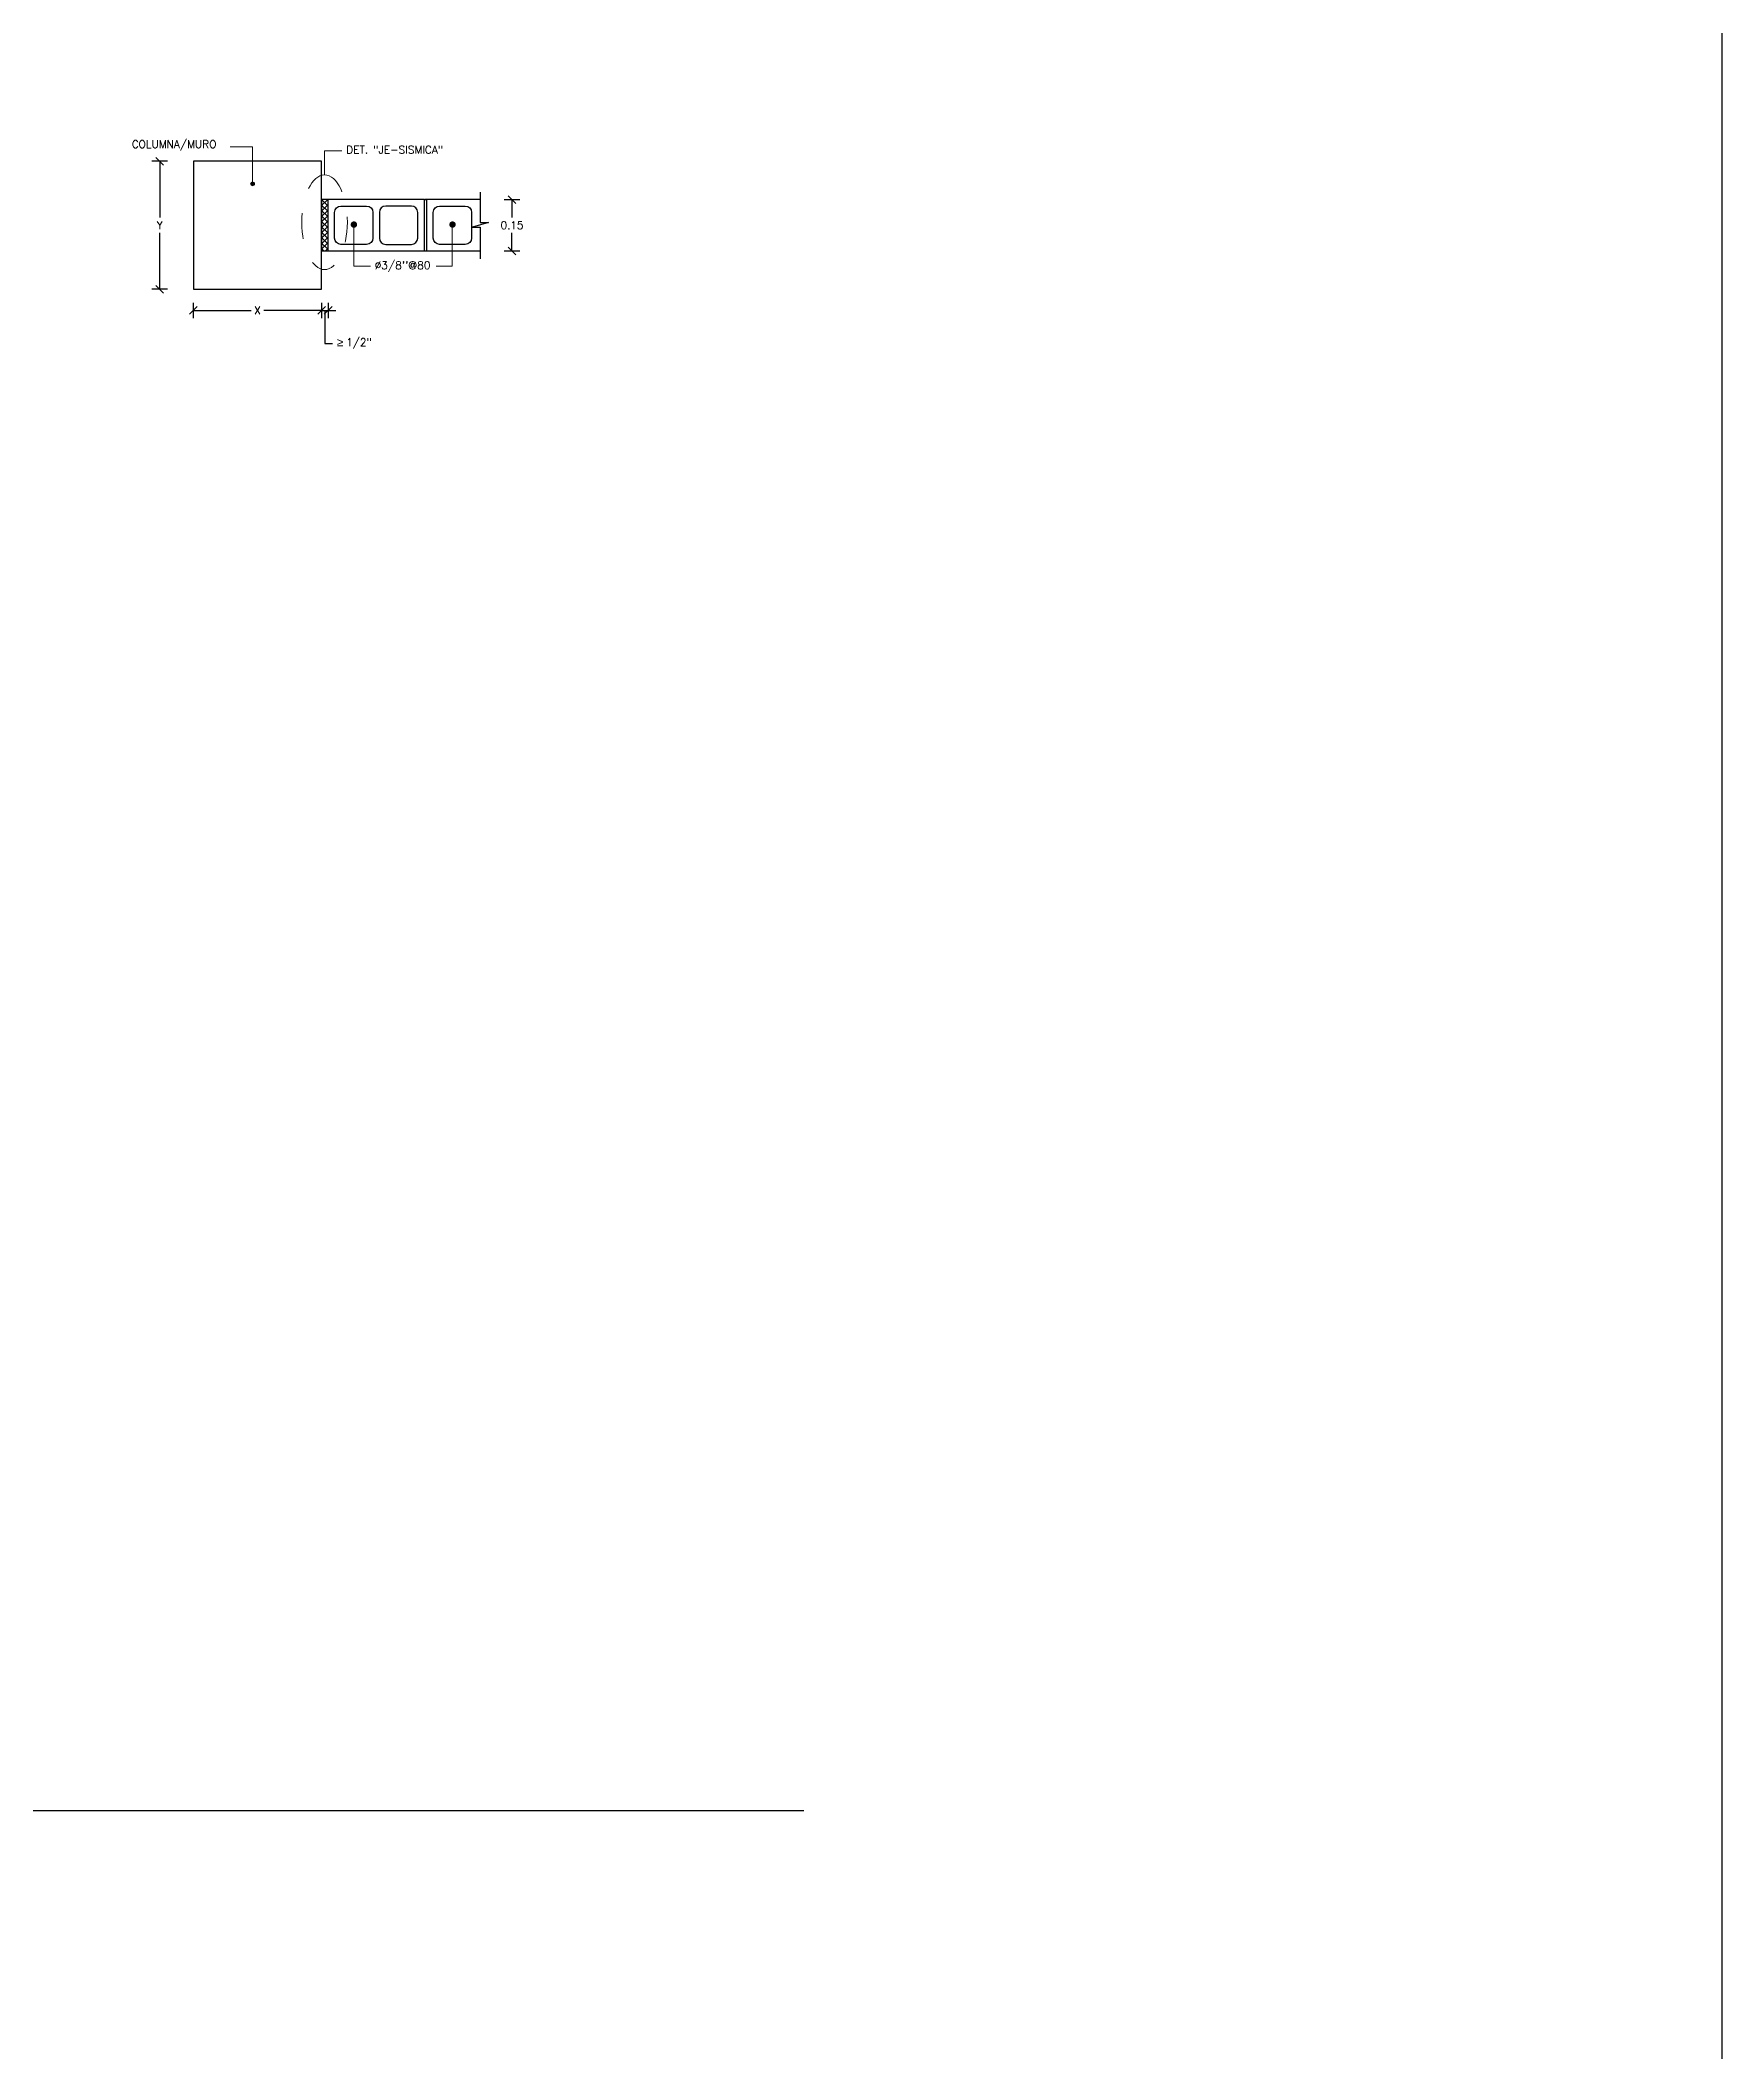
# Model space of a CAD drawing. Header units: metres. Extents: x -44 to 358, y -286 to 66.
# Drawn here: x 98.44 to 105, y 23.34 to 31.19 of the extents above; entities that cross this region are included whole.
import ezdxf

# ---------------------------------------------------------------- set-up
doc = ezdxf.new("R2010")
doc.units = ezdxf.units.M
doc.header["$LTSCALE"] = 0.3
doc.header["$PDMODE"] = 3
doc.linetypes.add('HIDDEN', pattern=[9.525, 6.35, -3.175])
for name, color, linetype in [('ACERO', 5, 'Continuous'), ('BP', 3, 'Continuous'), ('DIMTEXTO', 4, 'Continuous'), ('HATCH MUROS', 8, 'Continuous'), ('SECCION', 1, 'Continuous')]:
    doc.layers.add(name, color=color, linetype=linetype)
doc.layers.add('DETALLES', color=7, linetype='Continuous', lineweight=20)
doc.styles.add('RomanS', font='romans.shx')
doc.styles.add('SIMPLEX', font='simplex_.ttf', dxfattribs={"height": 0.2})
doc.dimstyles.new('DIM-15', dxfattribs={"dimscale": 0.15, "dimtxt": 0.2, "dimasz": 0.2, "dimexe": 0.2, "dimexo": 0.1, "dimgap": 0.1, "dimtad": 0, "dimtih": 1, "dimtoh": 1, "dimzin": 0, "dimdsep": 46, "dimtxsty": 'RomanS', "dimblk1": 'OBLIQUE', "dimblk2": 'OBLIQUE', "dimsah": 1, "dimcen": 0.09, "dimclrd": 4, "dimclre": 4, "dimclrt": 4, "dimadec": 0, "dimazin": 0, "dimtfac": 1, "dimtofl": 0, "dimtmove": 1, "dimatfit": 3, "dimldrblk": 'OBLIQUE', "dimfxl": 0.2, "dimfxlon": 1, "dimtolj": 1, "dimtzin": 0, "dimarcsym": 0})

# ---------------------------------------------------------------- blocks, each defined once
blk = doc.blocks.new('_OBLIQUE')
at = {"color": 0, "linetype": 'ByBlock'}
blk.add_line((-0.5, -0.5), (0.5, 0.5), dxfattribs=at)
blk = doc.blocks.new('*D228')
at = {"layer": 'DEFPOINTS', "color": 0, "transparency": 16777216}
for p in [(100.2246, 30.5684), (100.2246, 30.3684), (100.2771, 30.3684)]:
    blk.add_point(p, dxfattribs=at)
at = {"layer": 'DIMTEXTO', "color": 4, "lineweight": -2, "transparency": 16777216}
for p, q in [((100.2471, 30.5684), (100.3071, 30.5684)), ((100.2771, 30.5684), (100.2771, 30.4984)), ((100.2771, 30.3684), (100.2771, 30.4384)), ((100.2471, 30.3684), (100.3071, 30.3684))]:
    blk.add_line(p, q, dxfattribs=at)
at = {"layer": 'DIMTEXTO', "color": 4, "lineweight": -2, "transparency": 16777216, "xscale": 0.03, "yscale": 0.03, "zscale": 0.03}
for p, rotation in [((100.2771, 30.5684), 90), ((100.2771, 30.3684), 270)]:
    blk.add_blockref('_OBLIQUE', p, dxfattribs=dict(at, rotation=rotation))
at = {"layer": 'DIMTEXTO', "color": 4, "lineweight": 0, "transparency": 16777216, "insert": (100.2771, 30.4684), "char_height": 0.03, "attachment_point": 5, "style": 'RomanS'}
blk.add_mtext('\\A1;0.15', dxfattribs=at)
blk = doc.blocks.new('*D229')
at = {"layer": 'DEFPOINTS', "color": 0, "transparency": 16777216}
for p in [(99.5341, 30.1878), (99.5595, 30.1875), (99.5595, 30.1358)]:
    blk.add_point(p, dxfattribs=at)
at = {"layer": 'DIMTEXTO', "color": 4, "lineweight": -2, "transparency": 16777216}
for p, q in [((99.5341, 30.1658), (99.5341, 30.1058)), ((99.5595, 30.1658), (99.5595, 30.1058)), ((99.5341, 30.1358), (99.5041, 30.1358)), ((99.5341, 30.1358), (99.5595, 30.1358)), ((99.5468, 30.1358), (99.5468, 30.0069)), ((99.5595, 30.1358), (99.5895, 30.1358)), ((99.5468, 30.0069), (99.5768, 30.0069))]:
    blk.add_line(p, q, dxfattribs=at)
at = {"layer": 'DIMTEXTO', "color": 4, "lineweight": -2, "transparency": 16777216, "xscale": 0.03, "yscale": 0.03, "zscale": 0.03}
blk.add_blockref('_OBLIQUE', (99.5341, 30.1358), dxfattribs=at)
at = {"layer": 'DIMTEXTO', "color": 4, "lineweight": -2, "transparency": 16777216, "xscale": 0.03, "yscale": 0.03, "zscale": 0.03, "rotation": 180}
blk.add_blockref('_OBLIQUE', (99.5595, 30.1358), dxfattribs=at)
at = {"layer": 'DIMTEXTO', "color": 4, "lineweight": 0, "transparency": 16777216, "insert": (99.6618, 30.0069), "char_height": 0.03, "attachment_point": 5, "style": 'RomanS'}
blk.add_mtext('\\A1;{\\fArial|b0|i0|c0|p34;\\H1.083x;≥\\fSymbol|b0|i0|c2|p18;\\H0.9234x; }1/2"', dxfattribs=at)
blk = doc.blocks.new('*D230')
at = {"layer": 'DEFPOINTS', "color": 0, "transparency": 16777216}
for p in [(99.0326, 30.1916), (99.5341, 30.1878), (99.5341, 30.1358)]:
    blk.add_point(p, dxfattribs=at)
at = {"layer": 'DIMTEXTO', "color": 4, "lineweight": -2, "transparency": 16777216}
for p, q in [((99.0326, 30.1658), (99.0326, 30.1058)), ((99.5341, 30.1658), (99.5341, 30.1058)), ((99.0326, 30.1358), (99.2584, 30.1358)), ((99.5341, 30.1358), (99.3084, 30.1358))]:
    blk.add_line(p, q, dxfattribs=at)
at = {"layer": 'DIMTEXTO', "color": 4, "lineweight": -2, "transparency": 16777216, "xscale": 0.03, "yscale": 0.03, "zscale": 0.03, "rotation": 180}
blk.add_blockref('_OBLIQUE', (99.0326, 30.1358), dxfattribs=at)
at = {"layer": 'DIMTEXTO', "color": 4, "lineweight": -2, "transparency": 16777216, "xscale": 0.03, "yscale": 0.03, "zscale": 0.03}
blk.add_blockref('_OBLIQUE', (99.5341, 30.1358), dxfattribs=at)
at = {"layer": 'DIMTEXTO', "color": 4, "lineweight": 0, "transparency": 16777216, "insert": (99.2834, 30.1358), "char_height": 0.03, "attachment_point": 5, "style": 'RomanS'}
blk.add_mtext('\\A1;X', dxfattribs=at)
blk = doc.blocks.new('*D231')
at = {"layer": 'DEFPOINTS', "color": 0, "transparency": 16777216}
for p in [(98.99, 30.7184), (98.9017, 30.2184), (98.9968, 30.2184)]:
    blk.add_point(p, dxfattribs=at)
at = {"layer": 'DIMTEXTO', "color": 4, "lineweight": -2, "transparency": 16777216}
for p, q in [((98.9317, 30.7184), (98.8717, 30.7184)), ((98.9017, 30.7184), (98.9017, 30.4984)), ((98.9017, 30.2184), (98.9017, 30.4384)), ((98.9317, 30.2184), (98.8717, 30.2184))]:
    blk.add_line(p, q, dxfattribs=at)
at = {"layer": 'DIMTEXTO', "color": 4, "lineweight": -2, "transparency": 16777216, "xscale": 0.03, "yscale": 0.03, "zscale": 0.03}
for p, rotation in [((98.9017, 30.7184), 90), ((98.9017, 30.2184), 270)]:
    blk.add_blockref('_OBLIQUE', p, dxfattribs=dict(at, rotation=rotation))
at = {"layer": 'DIMTEXTO', "color": 4, "lineweight": 0, "transparency": 16777216, "insert": (98.9017, 30.4684), "char_height": 0.03, "attachment_point": 5, "style": 'RomanS'}
blk.add_mtext('\\A1;Y', dxfattribs=at)

msp = doc.modelspace()

# ---------------------------------------------------------------- hatches: boundary and pattern name
at = {"layer": 'DETALLES'}
msp.add_hatch(color=256, dxfattribs=at).paths.add_polyline_path([(99.2564096, 30.6300043, 1), (99.2718894, 30.6300043, 1)])

# ---------------------------------------------------------------- linework, layer by layer
at = {"color": 8, "ltscale": 8}
msp.add_line((91.9166667, 24.2796255), (101.4166667, 24.2796255), dxfattribs=at)
at = {"layer": 'ACERO', "const_width": 0.0125}
for points in [[(99.6536951, 30.4709604, 1), (99.6661951, 30.4709604, 1)], [(100.0386951, 30.4709604, 1), (100.0511951, 30.4709604, 1)]]:
    msp.add_lwpolyline(points, format="xyb", close=True, dxfattribs=at)
at = {"layer": 'BP', "ltscale": 8}
msp.add_lwpolyline([(55, 37.6335309), (105, 37.6335309), (105, 0), (55, 0)], close=True, dxfattribs=at)
msp.add_lwpolyline([(55, 37.6335309), (105, 37.6335309), (105, 0), (55, 0)], close=True, dxfattribs=at)
at = {"layer": 'DETALLES', "ltscale": 0.1}
for p, q in [((99.5454744, 30.6648646), (99.5454744, 30.7591422)), ((99.5454744, 30.7591422), (99.6133904, 30.7591422))]:
    msp.add_line(p, q, dxfattribs=at)
at = {"layer": 'DETALLES'}
for points in [[(99.2635521, 30.6369632), (99.2635521, 30.774885), (99.177341, 30.774885)], [(99.6599213, 30.4689776), (99.6599213, 30.3083653), (99.7242336, 30.3083653)], [(100.0434258, 30.4689776), (100.0434258, 30.3083653), (99.9812, 30.3083653)]]:
    msp.add_lwpolyline(points, dxfattribs=at)
msp.add_circle((99.2641495, 30.6300043), 0.0077399, dxfattribs=at)
at = {"layer": 'DETALLES', "linetype": 'HIDDEN', "ltscale": 0.01}
msp.add_ellipse((99.5454744, 30.4800581), major_axis=(0, 0.1848065), ratio=0.480771808, dxfattribs=at)
at = {"layer": 'HATCH MUROS', "linetype": 'Continuous', "ltscale": 0.025}
for p, q in [((99.5594854, 30.5429659), (99.5340854, 30.5683659)), ((99.5340854, 30.5448124), (99.557639, 30.5683659)), ((99.5340854, 30.5235992), (99.5594854, 30.5489992)), ((99.5594854, 30.5217527), (99.5340854, 30.5471527)), ((99.5594854, 30.5641792), (99.5552986, 30.5683659)), ((99.5340854, 30.502386), (99.5594854, 30.527786)), ((99.5594854, 30.5005395), (99.5340854, 30.5259395)), ((99.5340854, 30.4811728), (99.5594854, 30.5065728)), ((99.5594854, 30.4793263), (99.5340854, 30.5047263)), ((99.5340854, 30.4599596), (99.5594854, 30.4853596)), ((99.5594854, 30.4581131), (99.5340854, 30.4835131)), ((99.5340854, 30.4387464), (99.5594854, 30.4641464)), ((99.5594854, 30.4368999), (99.5340854, 30.4622999)), ((99.5340854, 30.4175332), (99.5594854, 30.4429332)), ((99.5594854, 30.4156867), (99.5340854, 30.4410867)), ((99.5340854, 30.39632), (99.5594854, 30.42172)), ((99.5594854, 30.3944735), (99.5340854, 30.4198735)), ((99.5340854, 30.3751067), (99.5594854, 30.4005067)), ((99.5594854, 30.3732603), (99.5340854, 30.3986603)), ((99.5431666, 30.3683659), (99.5340854, 30.3774471)), ((99.5485578, 30.3683659), (99.5594854, 30.3792935))]:
    msp.add_line(p, q, dxfattribs=at)
at = {"layer": 'SECCION'}
for p, q in [((99.5594854, 30.3683659), (99.5594854, 30.5683659)), ((99.9344854, 30.5683659), (99.5594854, 30.5683659)), ((99.9344854, 30.5683659), (99.9344854, 30.3683659)), ((99.9344854, 30.5683659), (99.9444854, 30.5683659)), ((99.9446299, 30.5683659), (99.9369988, 30.5683659)), ((100.1524987, 30.5683659), (99.9444854, 30.5683659)), ((99.9444854, 30.3683659), (99.9444854, 30.5683659)), ((99.5594854, 30.3683659), (99.9344854, 30.3683659)), ((99.9344854, 30.3683659), (99.9444854, 30.3683659)), ((99.9444854, 30.3683659), (100.1524124, 30.3683659))]:
    msp.add_line(p, q, dxfattribs=at)
for points in [[(99.0341189, 30.2183659), (99.5340854, 30.2183659), (99.5340854, 30.7183659), (99.0341189, 30.7183659)], [(99.5340854, 30.3683659), (99.5594854, 30.3683659), (99.5594854, 30.5683659), (99.5340854, 30.5683659)]]:
    msp.add_lwpolyline(points, close=True, dxfattribs=at)
at = {"layer": 'SECCION', "color": 3, "lineweight": 30}
msp.add_lwpolyline([(100.1524987, 30.5971504), (100.1524987, 30.4794375), (100.1848193, 30.4794375), (100.1225385, 30.4604926), (100.1524124, 30.4604926), (100.1524124, 30.3376725)], dxfattribs=at)
at = {"layer": 'SECCION'}
for points in [[(99.7344854, 30.5183659), (99.7344854, 30.4183659, -0.414213562), (99.7094854, 30.3933659), (99.6094854, 30.3933659, -0.414213562), (99.5844854, 30.4183659), (99.5844854, 30.5183659, -0.414213562), (99.6094854, 30.5433659), (99.7094854, 30.5433659, -0.414213562)], [(99.7844854, 30.5433659, 0.414213562), (99.7594854, 30.5183659), (99.7594854, 30.4183659, 0.414213562), (99.7844854, 30.3933659), (99.8844854, 30.3933659, 0.414213562), (99.9094854, 30.4183659), (99.9094854, 30.5183659, 0.414213562), (99.8844854, 30.5433659)], [(100.1194854, 30.5183659), (100.1194854, 30.4183659, -0.414213562), (100.0944854, 30.3933659), (99.9944854, 30.3933659, -0.414213562), (99.9694854, 30.4183659), (99.9694854, 30.5183659, -0.414213562), (99.9944854, 30.5433659), (100.0944854, 30.5433659, -0.414213562)]]:
    msp.add_lwpolyline(points, format="xyb", close=True, dxfattribs=at)

# ---------------------------------------------------------------- texts
at = {"layer": 'DIMTEXTO', "char_height": 0.03, "attachment_point": 4, "style": 'SIMPLEX'}
for s, insert in [('COLUMNA/MURO', (98.7927137, 30.7798446)), ('DET. "JE-SISMICA"', (99.6301884, 30.7629339)), ("%%C3/8''@80", (99.7413206, 30.3070397))]:
    msp.add_mtext(s, dxfattribs=dict(at, insert=insert))

# ---------------------------------------------------------------- dimensions: what is measured, and where the dimension line sits
at = {"layer": 'DIMTEXTO', "lineweight": 0}
for base, p1, p2, text, picture, middle in [((98.9016881, 30.2183659), (98.9900232, 30.7183659), (98.9968149, 30.2183659), 'Y', '*D231', (98.9016881, 30.4683659)), ((100.2770989, 30.3683659), (100.2245945, 30.5683659), (100.2245945, 30.3683659), '0.15', '*D228', (100.2770989, 30.4683659))]:
    dim = msp.add_linear_dim(base=base, p1=p1, p2=p2, angle=90, text=text, dimstyle='DIM-15', dxfattribs=at)
    dim.commit()
    dim.dimension.update_dxf_attribs({"geometry": picture, "text_midpoint": middle})
for base, p1, p2, text, picture, middle in [((99.5340854, 30.1358), (99.0326189, 30.1915772), (99.5340854, 30.1877659), 'X', '*D230', (99.2833521, 30.1358)), ((99.5594854, 30.1358), (99.5340854, 30.1877659), (99.5594854, 30.187514), '{\\fArial|b0|i0|c0|p34;\\H1.083x;≥\\fSymbol|b0|i0|c2|p18;\\H0.9234x; }1/2"', '*D229', (99.5917854, 30.0068714))]:
    dim = msp.add_linear_dim(base=base, p1=p1, p2=p2, text=text, dimstyle='DIM-15', dxfattribs=at)
    dim.commit()
    dim.dimension.update_dxf_attribs({"geometry": picture, "text_midpoint": middle})

doc.saveas('drawing.dxf')
